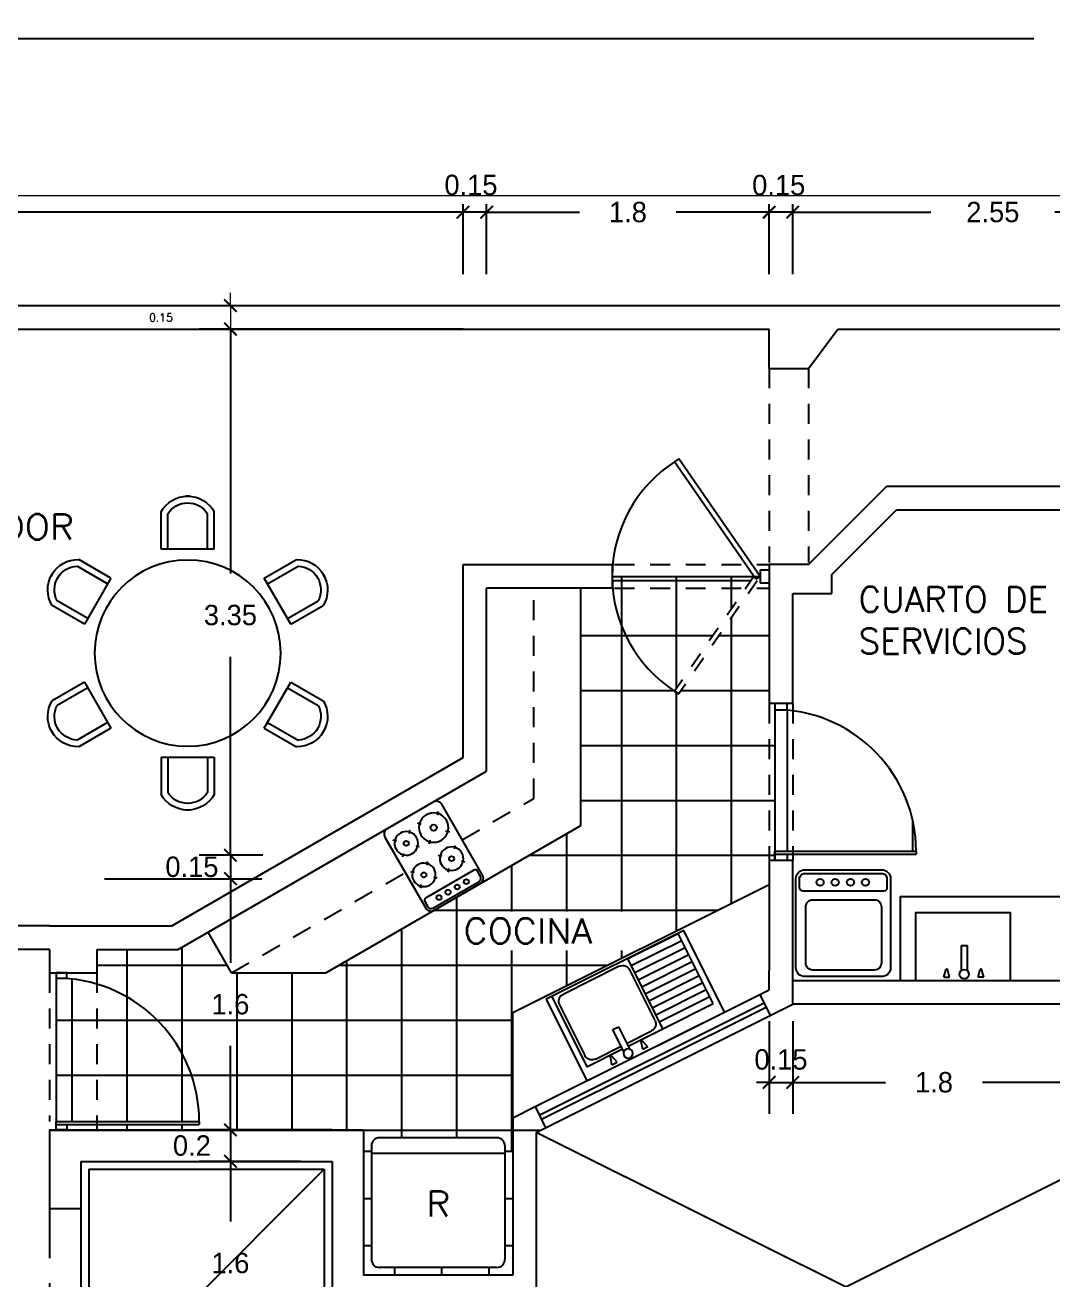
# Model space of a CAD drawing. Header units: millimetres. Extents: x 223 to 336, y 70 to 137.
# Drawn here: x 253.14 to 259.69, y 127.74 to 135.73 of the extents above; entities that cross this region are included whole.
import ezdxf

# ---------------------------------------------------------------- set-up
doc = ezdxf.new("R2010")
doc.units = ezdxf.units.MM
doc.linetypes.add('DASHED', pattern=[9.525, 6.35, -3.175])
doc.linetypes.add('HIDDEN', pattern=[9.525, 6.35, -3.175])
doc.layers.add('COTAS', color=3, linetype='Continuous', lineweight=9)
for name, color, linetype in [('MUEBLES', 253, 'Continuous'), ('MUROS', 5, 'Continuous'), ('MUROS-BAJOS', 40, 'Continuous'), ('pisos', 8, 'Continuous'), ('PROYECCIONES', 6, 'HIDDEN'), ('PUERTAS', 2, 'Continuous'), ('TEXTOS', 4, 'Continuous')]:
    doc.layers.add(name, color=color, linetype=linetype)
doc.layers.add('VENTANAS', color=250, linetype='Continuous', plot=False)
doc.styles.add('ROMANS', font='romans.shx', dxfattribs={"height": 0.05})
doc.dimstyles.new('ISO-25', dxfattribs={"dimtxt": 0.13, "dimasz": 0.08, "dimexe": 0.2, "dimexo": 0.2, "dimgap": 0.2, "dimtad": 0, "dimtih": 1, "dimtoh": 1, "dimdec": 3, "dimdsep": 46, "dimtxsty": 'Standard', "dimblk": 'ARCHTICK', "dimcen": 3, "dimadec": 0, "dimazin": 0, "dimtfac": 1, "dimtdec": 3, "dimtmove": 0, "dimatfit": 3, "dimldrblk": 'ARCHTICK', "dimfxl": 1, "dimarcsym": 0})

# ---------------------------------------------------------------- blocks, each defined once
blk = doc.blocks.new('_ARCHTICK')
at = {"color": 0, "linetype": 'ByBlock', "const_width": 0.15}
blk.add_lwpolyline([(-0.5, -0.5), (0.5, 0.5)], dxfattribs=at)
blk = doc.blocks.new('*D164')
at = {"layer": 'COTAS', "color": 0, "lineweight": -2, "ltscale": 0.05, "transparency": 16777216}
for p, q in [((241.9832, 134.1458), (241.9832, 135.6963)), ((278.0431, 134.1458), (278.0431, 135.6963)), ((241.9832, 135.6463), (259.564, 135.6463)), ((278.0431, 135.6463), (260.4623, 135.6463))]:
    blk.add_line(p, q, dxfattribs=at)
at = {"layer": 'Defpoints', "color": 0, "ltscale": 0.05, "transparency": 16777216}
for p in [(241.9832, 135.6463), (241.9832, 133.9458), (278.0431, 133.9458)]:
    blk.add_point(p, dxfattribs=at)
at = {"layer": 'COTAS', "color": 0, "lineweight": -2, "ltscale": 0.05, "transparency": 16777216, "xscale": 0.08, "yscale": 0.08, "zscale": 0.08, "rotation": 180}
blk.add_blockref('_ARCHTICK', (241.9832, 135.6463), dxfattribs=at)
at = {"layer": 'COTAS', "color": 0, "lineweight": -2, "ltscale": 0.05, "transparency": 16777216, "xscale": 0.08, "yscale": 0.08, "zscale": 0.08}
blk.add_blockref('_ARCHTICK', (278.0431, 135.6463), dxfattribs=at)
at = {"layer": 'COTAS', "color": 0, "ltscale": 0.05, "transparency": 16777216, "insert": (260.0132, 135.6463), "char_height": 0.13, "attachment_point": 5}
blk.add_mtext('36.06', dxfattribs=at)
blk = doc.blocks.new('*D204')
at = {"layer": 'COTAS', "color": 0, "lineweight": -2, "ltscale": 0.05, "transparency": 16777216}
for p, q in [((249.2447, 134.1454), (249.2447, 134.5899)), ((255.9287, 134.1455), (255.9287, 134.5899)), ((249.2447, 134.5399), (252.1917, 134.5399)), ((255.9287, 134.5399), (252.9817, 134.5399))]:
    blk.add_line(p, q, dxfattribs=at)
at = {"layer": 'Defpoints', "color": 0, "ltscale": 0.05, "transparency": 16777216}
for p in [(249.2447, 134.5399), (249.2447, 133.9454), (255.9287, 133.9455)]:
    blk.add_point(p, dxfattribs=at)
at = {"layer": 'COTAS', "color": 0, "lineweight": -2, "ltscale": 0.05, "transparency": 16777216, "xscale": 0.08, "yscale": 0.08, "zscale": 0.08, "rotation": 180}
blk.add_blockref('_ARCHTICK', (249.2447, 134.5399), dxfattribs=at)
at = {"layer": 'COTAS', "color": 0, "lineweight": -2, "ltscale": 0.05, "transparency": 16777216, "xscale": 0.08, "yscale": 0.08, "zscale": 0.08}
blk.add_blockref('_ARCHTICK', (255.9287, 134.5399), dxfattribs=at)
at = {"layer": 'COTAS', "color": 0, "ltscale": 0.05, "transparency": 16777216, "insert": (252.5867, 134.5399), "char_height": 0.13, "attachment_point": 5}
blk.add_mtext('5.95', dxfattribs=at)
blk = doc.blocks.new('*D212')
at = {"layer": 'COTAS', "color": 0, "lineweight": -2, "ltscale": 0.05, "transparency": 16777216}
for p, q in [((253.6447, 130.2958), (254.6466, 130.2958)), ((254.4466, 130.2958), (254.4466, 129.7608)), ((254.4466, 128.6958), (254.4466, 129.2308)), ((255.0947, 128.6958), (254.2466, 128.6958))]:
    blk.add_line(p, q, dxfattribs=at)
at = {"layer": 'Defpoints', "color": 0, "ltscale": 0.05, "transparency": 16777216}
for p in [(253.4447, 130.2958), (254.4466, 128.6958), (255.2947, 128.6958)]:
    blk.add_point(p, dxfattribs=at)
at = {"layer": 'COTAS', "color": 0, "lineweight": -2, "ltscale": 0.05, "transparency": 16777216, "xscale": 0.08, "yscale": 0.08, "zscale": 0.08}
for p, rotation in [((254.4466, 130.2958), 90), ((254.4466, 128.6958), 270)]:
    blk.add_blockref('_ARCHTICK', p, dxfattribs=dict(at, rotation=rotation))
at = {"layer": 'COTAS', "color": 0, "ltscale": 0.05, "transparency": 16777216, "insert": (254.4466, 129.4958), "char_height": 0.13, "attachment_point": 5}
blk.add_mtext('1.6', dxfattribs=at)
blk = doc.blocks.new('Coci02_p')
for p, q in [((0.33, 0), (-0.33, 0)), ((-0.38, -0.05), (-0.38, -0.48)), ((-0.294, -0.053), (-0.272, -0.076)), ((-0.103, -0.056), (-0.126, -0.078)), ((0.011, -0.072), (0.032, -0.093)), ((0.168, -0.071), (0.147, -0.092)), ((0.26, -0.04), (0.26, -0.49)), ((0.33, -0.02), (0.28, -0.02)), ((0.36, -0.48), (0.36, -0.05)), ((0.38, -0.48), (0.38, -0.05)), ((-0.297, -0.244), (-0.274, -0.222)), ((-0.106, -0.247), (-0.128, -0.224)), ((0.012, -0.229), (0.033, -0.208)), ((0.169, -0.228), (0.148, -0.207)), ((-0.279, -0.327), (-0.258, -0.347)), ((-0.122, -0.326), (-0.142, -0.347)), ((0.012, -0.331), (0.034, -0.351)), ((0.169, -0.329), (0.149, -0.351)), ((-0.278, -0.484), (-0.258, -0.463)), ((-0.121, -0.483), (-0.142, -0.463)), ((0.014, -0.488), (0.034, -0.466)), ((0.171, -0.486), (0.149, -0.466)), ((-0.33, -0.53), (0.33, -0.53)), ((0.28, -0.51), (0.33, -0.51))]:
    blk.add_line(p, q)
for centre, radius in [((-0.2, -0.15), 0.0251), ((0.09, -0.15), 0.02), ((0.31, -0.14), 0.02), ((0.31, -0.225), 0.02), ((0.31, -0.31), 0.02), ((-0.2, -0.405), 0.02), ((0.091, -0.409), 0.02), ((0.31, -0.395), 0.02)]:
    blk.add_circle(centre, radius)
for centre, radius, start, end in [((-0.33, -0.05), 0.05, 90, 180), ((0.33, -0.05), 0.05, 0, 90), ((-0.2, -0.15), 0.119, 138.017, 221.983), ((-0.2, -0.15), 0.119, 48.017, 131.983), ((-0.2, -0.15), 0.119, 318.017, 41.983), ((0.09, -0.15), 0.095, 138.017, 221.983), ((0.09, -0.15), 0.095, 48.017, 131.983), ((0.09, -0.15), 0.095, 318.017, 41.983), ((0.28, -0.04), 0.02, 90, 180), ((0.33, -0.05), 0.03, 0, 90), ((-0.2, -0.15), 0.119, 228.017, 311.983), ((0.09, -0.15), 0.095, 228.017, 311.983), ((-0.2, -0.405), 0.095, 138.017, 221.983), ((-0.2, -0.405), 0.095, 48.017, 131.983), ((-0.2, -0.405), 0.095, 318.017, 41.983), ((0.091, -0.409), 0.095, 138.017, 221.983), ((0.091, -0.409), 0.095, 48.017, 131.983), ((0.091, -0.409), 0.095, 318.017, 41.983), ((-0.33, -0.48), 0.05, 180, 270), ((-0.2, -0.405), 0.095, 228.017, 311.983), ((0.091, -0.409), 0.095, 228.017, 311.983), ((0.28, -0.49), 0.02, 180, 270), ((0.33, -0.48), 0.05, 270, 0), ((0.33, -0.48), 0.03, 270, 0)]:
    blk.add_arc(centre, radius, start, end)
blk = doc.blocks.new('*D217')
at = {"layer": 'COTAS', "color": 0, "lineweight": -2, "ltscale": 0.05, "transparency": 16777216}
for p, q in [((254.4466, 128.6958), (254.4466, 128.7758)), ((255.0947, 128.6958), (254.2466, 128.6958)), ((254.4466, 128.6958), (254.4466, 128.4958)), ((254.4466, 128.6958), (254.4466, 128.4958)), ((254.8947, 128.4958), (254.2466, 128.4958)), ((254.4466, 128.4958), (254.4466, 128.4158))]:
    blk.add_line(p, q, dxfattribs=at)
at = {"layer": 'Defpoints', "color": 0, "ltscale": 0.05, "transparency": 16777216}
for p in [(255.2947, 128.6958), (254.4466, 128.4958), (255.0947, 128.4958)]:
    blk.add_point(p, dxfattribs=at)
at = {"layer": 'COTAS', "color": 0, "lineweight": -2, "ltscale": 0.05, "transparency": 16777216, "xscale": 0.08, "yscale": 0.08, "zscale": 0.08}
for p, rotation in [((254.4466, 128.6958), 270), ((254.4466, 128.4958), 90)]:
    blk.add_blockref('_ARCHTICK', p, dxfattribs=dict(at, rotation=rotation))
at = {"layer": 'COTAS', "color": 0, "ltscale": 0.05, "transparency": 16777216, "insert": (254.2013, 128.5958), "char_height": 0.13, "attachment_point": 5}
blk.add_mtext('0.2', dxfattribs=at)
blk = doc.blocks.new('*D218')
at = {"layer": 'COTAS', "color": 0, "lineweight": -2, "ltscale": 0.05, "transparency": 16777216}
for p, q in [((254.8947, 128.4958), (254.2466, 128.4958)), ((254.4466, 128.4958), (254.4466, 128.1127)), ((254.4466, 126.8958), (254.4466, 127.5827)), ((254.8947, 126.8958), (254.2466, 126.8958))]:
    blk.add_line(p, q, dxfattribs=at)
at = {"layer": 'Defpoints', "color": 0, "ltscale": 0.05, "transparency": 16777216}
for p in [(255.0947, 128.4958), (254.4466, 126.8958), (255.0947, 126.8958)]:
    blk.add_point(p, dxfattribs=at)
at = {"layer": 'COTAS', "color": 0, "lineweight": -2, "ltscale": 0.05, "transparency": 16777216, "xscale": 0.08, "yscale": 0.08, "zscale": 0.08}
for p, rotation in [((254.4466, 128.4958), 90), ((254.4466, 126.8958), 270)]:
    blk.add_blockref('_ARCHTICK', p, dxfattribs=dict(at, rotation=rotation))
at = {"layer": 'COTAS', "color": 0, "ltscale": 0.05, "transparency": 16777216, "insert": (254.4466, 127.8477), "char_height": 0.13, "attachment_point": 5}
blk.add_mtext('1.6', dxfattribs=at)
blk = doc.blocks.new('*D228')
at = {"layer": 'COTAS', "color": 0, "lineweight": -2, "ltscale": 0.05, "transparency": 16777216}
for p, q in [((256.0787, 134.1455), (256.0787, 134.5904)), ((257.8788, 134.4505), (257.8788, 134.5904)), ((256.0787, 134.5404), (256.6704, 134.5404)), ((257.8788, 134.5404), (257.2871, 134.5404))]:
    blk.add_line(p, q, dxfattribs=at)
at = {"layer": 'Defpoints', "color": 0, "ltscale": 0.05, "transparency": 16777216}
for p in [(256.0787, 134.5404), (257.8788, 134.2505), (256.0787, 133.9455)]:
    blk.add_point(p, dxfattribs=at)
at = {"layer": 'COTAS', "color": 0, "lineweight": -2, "ltscale": 0.05, "transparency": 16777216, "xscale": 0.08, "yscale": 0.08, "zscale": 0.08, "rotation": 180}
blk.add_blockref('_ARCHTICK', (256.0787, 134.5404), dxfattribs=at)
at = {"layer": 'COTAS', "color": 0, "lineweight": -2, "ltscale": 0.05, "transparency": 16777216, "xscale": 0.08, "yscale": 0.08, "zscale": 0.08}
blk.add_blockref('_ARCHTICK', (257.8788, 134.5404), dxfattribs=at)
at = {"layer": 'COTAS', "color": 0, "ltscale": 0.05, "transparency": 16777216, "insert": (256.9787, 134.5404), "char_height": 0.13, "attachment_point": 5}
blk.add_mtext('1.8', dxfattribs=at)
blk = doc.blocks.new('*D229')
at = {"layer": 'COTAS', "color": 0, "lineweight": -2, "ltscale": 0.05, "transparency": 16777216}
for p, q in [((255.9287, 134.1455), (255.9287, 134.5904)), ((256.0787, 134.1455), (256.0787, 134.5904)), ((255.9287, 134.5404), (255.8487, 134.5404)), ((256.0787, 134.5404), (255.9287, 134.5404)), ((256.0787, 134.5404), (256.1587, 134.5404))]:
    blk.add_line(p, q, dxfattribs=at)
at = {"layer": 'Defpoints', "color": 0, "ltscale": 0.05, "transparency": 16777216}
for p in [(255.9287, 134.5404), (255.9287, 133.9455), (256.0787, 133.9455)]:
    blk.add_point(p, dxfattribs=at)
at = {"layer": 'COTAS', "color": 0, "lineweight": -2, "ltscale": 0.05, "transparency": 16777216, "xscale": 0.08, "yscale": 0.08, "zscale": 0.08}
blk.add_blockref('_ARCHTICK', (255.9287, 134.5404), dxfattribs=at)
at = {"layer": 'COTAS', "color": 0, "lineweight": -2, "ltscale": 0.05, "transparency": 16777216, "xscale": 0.08, "yscale": 0.08, "zscale": 0.08, "rotation": 180}
blk.add_blockref('_ARCHTICK', (256.0787, 134.5404), dxfattribs=at)
at = {"layer": 'COTAS', "color": 0, "ltscale": 0.05, "transparency": 16777216, "insert": (255.979, 134.7129), "char_height": 0.13, "attachment_point": 5}
blk.add_mtext('0.15', dxfattribs=at)
blk = doc.blocks.new('*D230')
at = {"layer": 'COTAS', "color": 0, "lineweight": -2, "ltscale": 0.05, "transparency": 16777216}
for p, q in [((255.9288, 133.7958), (254.2466, 133.7958)), ((254.4466, 133.7958), (254.4466, 132.2391)), ((254.4466, 130.4458), (254.4466, 131.7091)), ((254.6529, 130.4458), (254.2466, 130.4458))]:
    blk.add_line(p, q, dxfattribs=at)
at = {"layer": 'Defpoints', "color": 0, "ltscale": 0.05, "transparency": 16777216}
for p in [(256.1288, 133.7958), (254.4466, 130.4458), (254.8529, 130.4458)]:
    blk.add_point(p, dxfattribs=at)
at = {"layer": 'COTAS', "color": 0, "lineweight": -2, "ltscale": 0.05, "transparency": 16777216, "xscale": 0.08, "yscale": 0.08, "zscale": 0.08}
for p, rotation in [((254.4466, 133.7958), 90), ((254.4466, 130.4458), 270)]:
    blk.add_blockref('_ARCHTICK', p, dxfattribs=dict(at, rotation=rotation))
at = {"layer": 'COTAS', "color": 0, "ltscale": 0.05, "transparency": 16777216, "insert": (254.4466, 131.9741), "char_height": 0.13, "attachment_point": 5}
blk.add_mtext('3.35', dxfattribs=at)
blk = doc.blocks.new('*D231')
at = {"layer": 'COTAS', "color": 0, "lineweight": -2, "ltscale": 0.05, "transparency": 16777216}
for p, q in [((254.4466, 130.4458), (254.4466, 130.5258)), ((254.6529, 130.4458), (254.2466, 130.4458)), ((254.4466, 130.4458), (254.4466, 130.2958)), ((254.4466, 130.4458), (254.4466, 130.2958)), ((253.6447, 130.2958), (254.6466, 130.2958)), ((254.4466, 130.2958), (254.4466, 130.2158))]:
    blk.add_line(p, q, dxfattribs=at)
at = {"layer": 'Defpoints', "color": 0, "ltscale": 0.05, "transparency": 16777216}
for p in [(254.8529, 130.4458), (253.4447, 130.2958), (254.4466, 130.2958)]:
    blk.add_point(p, dxfattribs=at)
at = {"layer": 'COTAS', "color": 0, "lineweight": -2, "ltscale": 0.05, "transparency": 16777216, "xscale": 0.08, "yscale": 0.08, "zscale": 0.08}
for p, rotation in [((254.4466, 130.4458), 270), ((254.4466, 130.2958), 90)]:
    blk.add_blockref('_ARCHTICK', p, dxfattribs=dict(at, rotation=rotation))
at = {"layer": 'COTAS', "color": 0, "ltscale": 0.05, "transparency": 16777216, "insert": (254.2013, 130.3708), "char_height": 0.13, "attachment_point": 5}
blk.add_mtext('0.15', dxfattribs=at)
blk = doc.blocks.new('Lava032d')
for p, q in [((-0.49, 0), (0.49, 0)), ((-0.49, -0.58), (-0.49, 0)), ((0.49, 0), (0.49, -0.58)), ((-0.3019, -0.0191), (-0.2864, -0.0704)), ((-0.3019, -0.0191), (-0.2648, -0.0191)), ((-0.2864, -0.0704), (-0.2785, -0.0704)), ((-0.2648, -0.0191), (-0.2785, -0.0704)), ((-0.1971, -0.0605), (-0.1971, -0.2182)), ((-0.1571, -0.2182), (-0.1571, -0.0605)), ((-0.0462, -0.0191), (-0.0832, -0.0191)), ((-0.0832, -0.0191), (-0.0696, -0.0703)), ((-0.0696, -0.0703), (-0.0616, -0.0703)), ((-0.0462, -0.0191), (-0.0616, -0.0703)), ((-0.45, -0.58), (-0.45, -0.08)), ((-0.45, -0.08), (-0.1971, -0.08)), ((-0.43, -0.51), (-0.43, -0.15)), ((-0.38, -0.1), (-0.1971, -0.1)), ((-0.1571, -0.08), (0.0901, -0.08)), ((-0.1571, -0.1), (0.0201, -0.1)), ((0.0701, -0.15), (0.0701, -0.51)), ((0.0901, -0.08), (0.0901, -0.58)), ((0.0901, -0.08), (0.45, -0.08)), ((0.0901, -0.13), (0.45, -0.13)), ((0.45, -0.08), (0.45, -0.58)), ((-0.1971, -0.2182), (-0.1571, -0.2182)), ((0.0901, -0.18), (0.45, -0.18)), ((0.0901, -0.23), (0.45, -0.23)), ((0.0901, -0.28), (0.45, -0.28)), ((0.0901, -0.33), (0.45, -0.33)), ((0.0901, -0.38), (0.45, -0.38)), ((0.0901, -0.43), (0.45, -0.43)), ((0.0901, -0.48), (0.45, -0.48)), ((0.0901, -0.53), (0.45, -0.53)), ((0.49, -0.58), (-0.49, -0.58)), ((0.0201, -0.56), (-0.38, -0.56)), ((0.0901, -0.58), (0.45, -0.58))]:
    blk.add_line(p, q)
blk.add_circle((-0.1771, -0.0382), 0.03)
for centre, start, end in [((-0.38, -0.15), 90, 180), ((0.0201, -0.15), 0, 90), ((-0.38, -0.51), 180, 270), ((0.0201, -0.51), 270, 0)]:
    blk.add_arc(centre, 0.05, start, end)
blk = doc.blocks.new('Comedor')
at = {"layer": 'MUEBLES'}
for p, q in [((-0.603, 1.0137), (-0.5764, 1.029)), ((-0.2609, 0.7518), (-0.3936, 0.9817)), ((-0.2176, 0.7768), (-0.3576, 1.0194)), ((0.2176, 0.7768), (0.3576, 1.0194)), ((0.2609, 0.7518), (0.3936, 0.9817)), ((0.5764, 1.029), (0.603, 1.0137)), ((-0.564, 0.5768), (-0.704, 0.8194)), ((-0.5207, 0.6018), (-0.6534, 0.8317)), ((-0.564, 0.5768), (-0.2176, 0.7768)), ((0.2176, 0.7768), (0.564, 0.5768)), ((0.5207, 0.6018), (0.6534, 0.8317)), ((0.564, 0.5768), (0.704, 0.8194)), ((-0.7815, 0.2), (-1.0617, 0.2)), ((-0.7815, -0.2), (-0.7815, 0.2)), ((0.7815, 0.2), (1.0617, 0.2)), ((0.7815, 0.2), (0.7815, -0.2)), ((-0.7815, 0.15), (-1.047, 0.15)), ((0.7815, 0.15), (1.047, 0.15)), ((-1.1794, -0.0153), (-1.1794, 0.0153)), ((1.1794, 0.0153), (1.1794, -0.0153)), ((-0.7815, -0.15), (-1.047, -0.15)), ((0.7815, -0.15), (1.047, -0.15)), ((-0.7815, -0.2), (-1.0617, -0.2)), ((0.7815, -0.2), (1.0617, -0.2)), ((-0.564, -0.5768), (-0.704, -0.8194)), ((-0.5207, -0.6018), (-0.6534, -0.8317)), ((-0.2176, -0.7768), (-0.564, -0.5768)), ((0.564, -0.5768), (0.2176, -0.7768)), ((0.5207, -0.6018), (0.6534, -0.8317)), ((0.564, -0.5768), (0.704, -0.8194)), ((-0.2609, -0.7518), (-0.3936, -0.9817)), ((0.2609, -0.7518), (0.3936, -0.9817)), ((-0.2176, -0.7768), (-0.3576, -1.0194)), ((0.2176, -0.7768), (0.3576, -1.0194)), ((-0.5764, -1.029), (-0.603, -1.0137)), ((0.603, -1.0137), (0.5764, -1.029))]:
    blk.add_line(p, q, dxfattribs=at)
blk.add_circle((0, 0), 0.7, dxfattribs=at)
for centre, radius, start, end in [((-0.4758, 0.8241), 0.2283, 58.83604, 181.16396), ((0.4758, 0.8241), 0.2283, 358.83604, 121.16396), ((-0.4758, 0.8241), 0.1778, 62.46994, 177.53006), ((0.4758, 0.8241), 0.1778, 2.46994, 117.53006), ((-0.9516, 0), 0.2283, 118.83604, 241.16396), ((0.9516, 0), 0.2283, 298.83604, 61.16396), ((-0.9516, 0), 0.1778, 122.46994, 237.53006), ((0.9516, 0), 0.1778, 302.46994, 57.53006), ((-0.4758, -0.8241), 0.2283, 178.83604, 301.16396), ((-0.4758, -0.8241), 0.1778, 182.46994, 297.53006), ((0.4758, -0.8241), 0.2283, 238.83604, 1.16396), ((0.4758, -0.8241), 0.1778, 242.46994, 357.53006)]:
    blk.add_arc(centre, radius, start, end, dxfattribs=at)
blk = doc.blocks.new('*D233')
at = {"layer": 'COTAS', "color": 0, "lineweight": -2, "ltscale": 0.05, "transparency": 16777216}
for p, q in [((258.0287, 134.1456), (258.0287, 134.5904)), ((260.5788, 134.4505), (260.5788, 134.5904)), ((258.0287, 134.5404), (258.9088, 134.5404)), ((260.5788, 134.5404), (259.6988, 134.5404))]:
    blk.add_line(p, q, dxfattribs=at)
at = {"layer": 'Defpoints', "color": 0, "ltscale": 0.05, "transparency": 16777216}
for p in [(258.0287, 134.5404), (260.5788, 134.2505), (258.0287, 133.9456)]:
    blk.add_point(p, dxfattribs=at)
at = {"layer": 'COTAS', "color": 0, "lineweight": -2, "ltscale": 0.05, "transparency": 16777216, "xscale": 0.08, "yscale": 0.08, "zscale": 0.08, "rotation": 180}
blk.add_blockref('_ARCHTICK', (258.0287, 134.5404), dxfattribs=at)
at = {"layer": 'COTAS', "color": 0, "lineweight": -2, "ltscale": 0.05, "transparency": 16777216, "xscale": 0.08, "yscale": 0.08, "zscale": 0.08}
blk.add_blockref('_ARCHTICK', (260.5788, 134.5404), dxfattribs=at)
at = {"layer": 'COTAS', "color": 0, "ltscale": 0.05, "transparency": 16777216, "insert": (259.3038, 134.5404), "char_height": 0.13, "attachment_point": 5}
blk.add_mtext('2.55', dxfattribs=at)
blk = doc.blocks.new('*D236')
at = {"layer": 'COTAS', "color": 0, "lineweight": -2, "ltscale": 0.05, "transparency": 16777216}
for p, q in [((257.8787, 134.1456), (257.8787, 134.5904)), ((258.0288, 134.4505), (258.0288, 134.5904)), ((257.8787, 134.5404), (257.7987, 134.5404)), ((258.0288, 134.5404), (257.8787, 134.5404)), ((258.0288, 134.5404), (258.1088, 134.5404))]:
    blk.add_line(p, q, dxfattribs=at)
at = {"layer": 'Defpoints', "color": 0, "ltscale": 0.05, "transparency": 16777216}
for p in [(257.8787, 134.5404), (258.0288, 134.2505), (257.8787, 133.9456)]:
    blk.add_point(p, dxfattribs=at)
at = {"layer": 'COTAS', "color": 0, "lineweight": -2, "ltscale": 0.05, "transparency": 16777216, "xscale": 0.08, "yscale": 0.08, "zscale": 0.08}
blk.add_blockref('_ARCHTICK', (257.8787, 134.5404), dxfattribs=at)
at = {"layer": 'COTAS', "color": 0, "lineweight": -2, "ltscale": 0.05, "transparency": 16777216, "xscale": 0.08, "yscale": 0.08, "zscale": 0.08, "rotation": 180}
blk.add_blockref('_ARCHTICK', (258.0288, 134.5404), dxfattribs=at)
at = {"layer": 'COTAS', "color": 0, "ltscale": 0.05, "transparency": 16777216, "insert": (257.9396, 134.7119), "char_height": 0.13, "attachment_point": 5}
blk.add_mtext('0.15', dxfattribs=at)
blk = doc.blocks.new('*D279')
at = {"layer": 'COTAS', "color": 0, "lineweight": -2, "ltscale": 0.05, "transparency": 16777216}
for p, q in [((257.8788, 129.3886), (257.8788, 128.7988)), ((258.0288, 129.3886), (258.0288, 128.7988)), ((257.8788, 128.9988), (257.7988, 128.9988)), ((257.8788, 128.9988), (258.0288, 128.9988)), ((258.0288, 128.9988), (258.1088, 128.9988))]:
    blk.add_line(p, q, dxfattribs=at)
at = {"layer": 'Defpoints', "color": 0, "ltscale": 0.05, "transparency": 16777216}
for p in [(257.8788, 129.5886), (258.0288, 129.5886), (258.0288, 128.9988)]:
    blk.add_point(p, dxfattribs=at)
at = {"layer": 'COTAS', "color": 0, "lineweight": -2, "ltscale": 0.05, "transparency": 16777216, "xscale": 0.08, "yscale": 0.08, "zscale": 0.08}
blk.add_blockref('_ARCHTICK', (257.8788, 128.9988), dxfattribs=at)
at = {"layer": 'COTAS', "color": 0, "lineweight": -2, "ltscale": 0.05, "transparency": 16777216, "xscale": 0.08, "yscale": 0.08, "zscale": 0.08, "rotation": 180}
blk.add_blockref('_ARCHTICK', (258.0288, 128.9988), dxfattribs=at)
at = {"layer": 'COTAS', "color": 0, "ltscale": 0.05, "transparency": 16777216, "insert": (257.9538, 129.1441), "char_height": 0.13, "attachment_point": 5}
blk.add_mtext('0.15', dxfattribs=at)
blk = doc.blocks.new('*D280')
at = {"layer": 'COTAS', "color": 0, "lineweight": -2, "ltscale": 0.05, "transparency": 16777216}
for p, q in [((258.0288, 129.3886), (258.0288, 128.7988)), ((259.8288, 129.4458), (259.8288, 128.7988)), ((258.0288, 128.9988), (258.6204, 128.9988)), ((259.8288, 128.9988), (259.2371, 128.9988))]:
    blk.add_line(p, q, dxfattribs=at)
at = {"layer": 'Defpoints', "color": 0, "ltscale": 0.05, "transparency": 16777216}
for p in [(259.8288, 129.6458), (258.0288, 129.5886), (259.8288, 128.9988)]:
    blk.add_point(p, dxfattribs=at)
at = {"layer": 'COTAS', "color": 0, "lineweight": -2, "ltscale": 0.05, "transparency": 16777216, "xscale": 0.08, "yscale": 0.08, "zscale": 0.08, "rotation": 180}
blk.add_blockref('_ARCHTICK', (258.0288, 128.9988), dxfattribs=at)
at = {"layer": 'COTAS', "color": 0, "lineweight": -2, "ltscale": 0.05, "transparency": 16777216, "xscale": 0.08, "yscale": 0.08, "zscale": 0.08}
blk.add_blockref('_ARCHTICK', (259.8288, 128.9988), dxfattribs=at)
at = {"layer": 'COTAS', "color": 0, "ltscale": 0.05, "transparency": 16777216, "insert": (258.9288, 128.9988), "char_height": 0.13, "attachment_point": 5}
blk.add_mtext('1.8', dxfattribs=at)

msp = doc.modelspace()

# ---------------------------------------------------------------- linework, layer by layer
at = {"layer": 'COTAS', "color": 6, "ltscale": 0.05}
msp.add_line((241.4611, 134.64728), (279.74162, 134.64728), dxfattribs=at)
at = {"layer": 'COTAS', "ltscale": 0.05}
for p, q in [((254.44661, 133.94582), (254.44661, 134.02582)), ((255.92876, 133.94582), (254.24661, 133.94582)), ((254.44661, 133.94582), (254.44661, 133.79582)), ((255.92876, 133.79582), (254.24661, 133.79582)), ((254.44661, 133.79582), (254.44661, 133.63582))]:
    msp.add_line(p, q, dxfattribs=at)
at = {"layer": 'MUEBLES'}
for p, q in [((259.1413, 129.86742), (259.1013, 129.86742)), ((259.1013, 129.86742), (259.1013, 129.70978)), ((259.1413, 129.70978), (259.1413, 129.86742)), ((258.99043, 129.66838), (259.00587, 129.71951)), ((259.01381, 129.71951), (259.00587, 129.71951)), ((259.02745, 129.66838), (259.01381, 129.71951)), ((259.20906, 129.66838), (259.22273, 129.71964)), ((259.2306, 129.71964), (259.22273, 129.71964)), ((259.24609, 129.66838), (259.2306, 129.71964)), ((258.99043, 129.66838), (259.02745, 129.66838)), ((259.24609, 129.66838), (259.20906, 129.66838)), ((255.34473, 128.59582), (255.34473, 127.87082)), ((256.19473, 128.59582), (256.19473, 127.87082))]:
    msp.add_line(p, q, dxfattribs=at)
at = {"layer": 'MUEBLES', "ltscale": 0.05}
for p, q in [((256.14473, 128.64582), (255.39473, 128.64582)), ((256.19473, 128.54582), (255.34473, 128.54582)), ((256.14473, 127.82082), (255.39473, 127.82082))]:
    msp.add_line(p, q, dxfattribs=at)
at = {"layer": 'MUEBLES'}
for points in [[(258.59511, 129.67215), (258.10627, 129.67215, -0.4142136), (258.04942, 129.72899), (258.04942, 130.29564, -0.4142136), (258.10627, 130.35249), (258.59511, 130.35249, -0.4142136), (258.65195, 130.29564), (258.65195, 129.72899, -0.4142136)], [(258.07216, 130.2388), (258.07216, 130.29564, -0.4142136), (258.10627, 130.32975), (258.59511, 130.32975, -0.4142136), (258.62921, 130.29564), (258.62921, 130.2388, -0.4142136), (258.60648, 130.21606), (258.0949, 130.21606, -0.4142136)], [(258.11201, 130.11667, -0.4142136), (258.15748, 130.16214), (258.54855, 130.16214, -0.4142136), (258.59403, 130.11667), (258.59403, 129.75906, -0.4142136), (258.54855, 129.71358), (258.15748, 129.71358, -0.4142136), (258.11201, 129.75906)]]:
    msp.add_lwpolyline(points, format="xyb", close=True, dxfattribs=at)
for points in [[(259.82876, 130.1805), (258.7132, 130.1805), (258.7132, 129.64582)], [(258.8132, 129.64582), (258.8132, 130.0805), (259.4132, 130.0805), (259.4132, 129.64582)]]:
    msp.add_lwpolyline(points, dxfattribs=at)
for centre, radius in [((258.2029, 130.27291), 0.02274), ((258.29953, 130.27291), 0.02274), ((258.39616, 130.27291), 0.02274), ((258.49279, 130.27291), 0.02274), ((259.1213, 129.68742), 0.03)]:
    msp.add_circle(centre, radius, dxfattribs=at)
at = {"layer": 'MUEBLES', "ltscale": 0.05}
for centre, start, end in [((255.39473, 128.59582), 90, 180), ((256.14473, 128.59582), 0, 90), ((256.14473, 127.87082), 270, 0)]:
    msp.add_arc(centre, 0.05, start, end, dxfattribs=at)
at = {"layer": 'MUEBLES'}
msp.add_arc((255.39473, 127.87082), 0.05, 180, 270, dxfattribs=at)
at = {"layer": 'MUROS'}
for p, q in [((248.94473, 133.94535), (269.67876, 133.94582)), ((249.24473, 133.79535), (257.87876, 133.79582)), ((258.31626, 133.79582), (265.67876, 133.79582)), ((257.87876, 133.54582), (258.12876, 133.54582)), ((258.62876, 132.79582), (263.52876, 132.79582)), ((258.69089, 132.64582), (260.57876, 132.64582)), ((255.92876, 132.29582), (256.88097, 132.29582)), ((256.88097, 132.14582), (256.88097, 132.29582)), ((256.88097, 132.14582), (256.07876, 132.14582)), ((253.29473, 129.99582), (252.85801, 129.99582)), ((253.29473, 129.99582), (254.0735, 129.99582)), ((253.29473, 129.84582), (252.89473, 129.84582)), ((253.29473, 129.84582), (253.29473, 129.69582)), ((253.59473, 129.84582), (253.59473, 129.69582)), ((253.59473, 129.84582), (254.1137, 129.84582)), ((253.29473, 129.69582), (253.59473, 129.69582)), ((256.24473, 128.76677), (256.24473, 127.77082)), ((253.29473, 128.69582), (255.29473, 128.69582)), ((253.29473, 128.69582), (253.29473, 128.19582)), ((255.29473, 128.69582), (255.29473, 127.77082)), ((256.39473, 128.68017), (256.39473, 126.71147)), ((253.49473, 128.49582), (253.49473, 128.19582)), ((253.49473, 128.49582), (255.09473, 128.49582)), ((255.09473, 128.49582), (255.09473, 126.89582)), ((253.29473, 128.19582), (253.49473, 128.19582))]:
    msp.add_line(p, q, dxfattribs=at)
at = {"layer": 'MUROS', "ltscale": 0.05}
for p, q in [((257.87876, 133.54582), (257.87876, 133.79582)), ((258.12876, 133.54582), (258.31626, 133.79582)), ((258.12876, 132.29582), (258.62876, 132.79582)), ((258.27876, 132.23369), (258.69089, 132.64582)), ((255.92876, 131.06695), (255.92876, 132.29582)), ((257.87876, 132.29582), (257.87876, 131.41114)), ((258.12876, 132.29582), (257.87876, 132.29582)), ((258.27876, 132.11114), (258.27876, 132.23369)), ((256.07876, 130.98035), (256.07876, 132.14582)), ((258.02876, 131.41114), (258.02876, 132.11114)), ((258.02876, 132.11114), (258.27876, 132.11114)), ((258.02876, 131.41114), (257.87876, 131.41114)), ((254.0735, 129.99582), (255.92876, 131.06695)), ((254.1137, 129.84582), (256.07876, 130.98035)), ((257.87876, 130.41114), (257.87876, 129.71114)), ((258.02876, 130.41114), (257.87876, 130.41114)), ((258.02876, 129.71114), (258.02876, 130.41114)), ((257.87876, 129.58859), (257.87876, 129.71114)), ((258.02876, 129.49582), (258.02876, 129.71114)), ((257.81903, 129.55878), (257.87876, 129.58859)), ((257.81903, 129.55878), (257.87876, 129.58859)), ((257.81903, 129.55878), (257.88602, 129.42457)), ((257.88602, 129.42457), (258.02876, 129.49582)), ((256.24473, 128.77294), (256.38747, 128.84419)), ((256.38747, 128.84419), (256.45446, 128.70998)), ((256.39473, 128.68017), (256.45446, 128.70998)), ((256.24473, 127.77082), (255.29473, 127.77082))]:
    msp.add_line(p, q, dxfattribs=at)
at = {"layer": 'MUROS-BAJOS', "ltscale": 0.05}
for p, q in [((256.24473, 129.44354), (257.87876, 130.25919)), ((259.82876, 129.64582), (258.02876, 129.64582)), ((256.38747, 128.84419), (257.81903, 129.55878)), ((259.82876, 129.49582), (258.02876, 129.49582)), ((256.24473, 128.77294), (256.24473, 129.44354)), ((256.45446, 128.70998), (257.88602, 129.42457))]:
    msp.add_line(p, q, dxfattribs=at)
at = {"layer": 'pisos', "ltscale": 0.05}
for p, q in [((256.88097, 132.22082), (257.82056, 132.22082)), ((256.88097, 132.19479), (257.76392, 132.19479)), ((256.93701, 132.22082), (256.93701, 131.908)), ((257.28701, 132.22082), (257.28701, 131.50599)), ((257.63701, 132.22082), (257.63701, 132.01149)), ((257.63701, 131.95572), (257.63701, 130.13851)), ((256.93701, 131.908), (256.93701, 130.08739)), ((256.67876, 131.84479), (256.96431, 131.84479)), ((256.96431, 131.84479), (257.52159, 131.84479)), ((257.5602, 131.84479), (257.87876, 131.84479)), ((256.67876, 131.49479), (257.2701, 131.49479)), ((257.2701, 131.49479), (257.27925, 131.49479)), ((257.28701, 131.48334), (257.28701, 129.96381)), ((257.31786, 131.49479), (257.87876, 131.49479)), ((257.91376, 131.41114), (257.91376, 130.41114)), ((257.99376, 131.37114), (257.99376, 130.47114)), ((256.67876, 131.14479), (257.87876, 131.14479)), ((257.87876, 131.14479), (257.91376, 131.14479)), ((256.67876, 130.79479), (257.87876, 130.79479)), ((257.87876, 130.79479), (257.91376, 130.79479)), ((258.79186, 130.67251), (258.79186, 130.47114)), ((256.58701, 130.58096), (256.58701, 130.08739)), ((256.35115, 130.44479), (257.87876, 130.44479)), ((257.87876, 130.44479), (257.91376, 130.44479)), ((256.23701, 130.37889), (256.23701, 130.08739)), ((255.88701, 130.17682), (255.88701, 128.64582)), ((255.74493, 130.09479), (257.54941, 130.09479)), ((255.53701, 129.97474), (255.53701, 128.64582)), ((254.13701, 129.85927), (254.13701, 129.18592)), ((253.78701, 129.84582), (253.78701, 129.54276)), ((255.18701, 129.77267), (255.18701, 128.69582)), ((256.23701, 129.83904), (256.23701, 128.56028)), ((256.58701, 129.83904), (256.58701, 129.61439)), ((256.93701, 129.83904), (256.93701, 129.7891)), ((253.33573, 129.69582), (253.33573, 128.74682)), ((253.59473, 129.74479), (254.42562, 129.74479)), ((254.48701, 129.69582), (254.48701, 128.69582)), ((254.83701, 129.69582), (254.83701, 128.69582)), ((255.13871, 129.74479), (256.84824, 129.74479)), ((253.43701, 129.65657), (253.43701, 128.75007)), ((253.78701, 129.54276), (253.78701, 128.75007)), ((261.97876, 129.49582), (256.39473, 126.71147)), ((253.33573, 129.39479), (253.59473, 129.39479)), ((253.59473, 129.39479), (253.98098, 129.39479)), ((253.98098, 129.39479), (256.24473, 129.39479)), ((254.13701, 129.18592), (254.13701, 128.75007)), ((253.33573, 129.04479), (253.59473, 129.04479)), ((253.59473, 129.04479), (254.19895, 129.04479)), ((254.19895, 129.04479), (256.24473, 129.04479)), ((253.29473, 128.69479), (255.29473, 128.69479)), ((253.43701, 128.69582), (253.43701, 128.69479)), ((253.78701, 128.72982), (253.78701, 128.69582)), ((253.78701, 128.69582), (253.78701, 128.69479)), ((254.13701, 128.72982), (254.13701, 128.69582)), ((254.13701, 128.69582), (254.13701, 128.69479)), ((254.48701, 128.69582), (254.48701, 128.69479)), ((254.83701, 128.69582), (254.83701, 128.69479)), ((255.18701, 128.69582), (255.18701, 128.69479)), ((255.29473, 128.69479), (256.42402, 128.69479)), ((261.97876, 125.89582), (256.39473, 128.68017)), ((255.29473, 128.56028), (255.34473, 128.56028)), ((256.19473, 128.56028), (256.24473, 128.56028)), ((255.04473, 128.44582), (253.54473, 126.94582)), ((253.54473, 128.44582), (253.54473, 126.94582)), ((255.29473, 128.26028), (255.34473, 128.26028)), ((256.19473, 128.26028), (256.24473, 128.26028)), ((253.49473, 128.19582), (253.49473, 127.19582)), ((255.29473, 127.96028), (255.34473, 127.96028)), ((256.19473, 127.96028), (256.24473, 127.96028)), ((255.49186, 127.82082), (255.49186, 127.77082)), ((255.79186, 127.82082), (255.79186, 127.77082)), ((256.09186, 127.82082), (256.09186, 127.77082))]:
    msp.add_line(p, q, dxfattribs=at)
at = {"layer": 'pisos'}
for p, q in [((253.54473, 128.44582), (255.04473, 128.44582)), ((255.04473, 128.44582), (255.04473, 126.94582))]:
    msp.add_line(p, q, dxfattribs=at)
at = {"layer": 'PROYECCIONES', "ltscale": 0.02}
for p, q in [((257.87876, 133.54582), (257.87876, 132.31018)), ((258.12876, 133.54582), (258.12876, 132.31018)), ((256.89312, 132.29582), (257.87876, 132.29582)), ((256.89312, 132.14582), (257.87876, 132.14582)), ((257.87876, 131.41114), (257.87876, 130.41114)), ((258.02876, 131.41114), (258.02876, 130.41114)), ((253.29473, 129.69582), (253.29473, 128.75007)), ((253.59473, 129.69582), (253.59473, 128.69582))]:
    msp.add_line(p, q, dxfattribs=at)
at = {"layer": 'PROYECCIONES', "color": 11, "linetype": 'DASHED'}
msp.add_line((257.2764, 131.49068), (257.3025, 131.47261), dxfattribs=at)
at = {"layer": 'PROYECCIONES', "ltscale": 0.05}
msp.add_line((253.29473, 128.19582), (253.29473, 127.19582), dxfattribs=at)
at = {"layer": 'PUERTAS', "color": 1}
for p, q in [((257.3025, 132.96903), (257.2764, 132.95095)), ((257.82056, 132.22082), (257.3025, 132.96903)), ((257.79446, 132.20275), (257.2764, 132.95095)), ((257.82056, 132.26315), (257.82056, 132.17849)), ((257.82056, 132.26315), (257.87876, 132.26315)), ((257.87876, 132.26315), (257.87876, 132.17849)), ((257.82056, 132.22082), (257.79446, 132.20275)), ((257.87876, 132.17849), (257.82056, 132.17849)), ((257.91376, 130.47114), (258.81465, 130.47114)), ((257.91376, 130.45114), (257.91376, 130.47114)), ((257.91376, 130.45114), (258.81465, 130.45114)), ((258.81465, 130.47114), (258.81465, 130.45114)), ((253.33573, 128.75007), (254.24788, 128.75007)), ((253.33573, 128.72982), (253.33573, 128.74682)), ((254.24788, 128.75007), (254.24788, 128.72982)), ((253.33573, 128.72982), (254.24788, 128.72982))]:
    msp.add_line(p, q, dxfattribs=at)
at = {"layer": 'PUERTAS', "color": 1, "linetype": 'HIDDEN', "ltscale": 0.01}
for p, q in [((257.78195, 132.22082), (257.2764, 131.49068)), ((257.80125, 132.19293), (257.3025, 131.47261))]:
    msp.add_line(p, q, dxfattribs=at)
at = {"layer": 'PUERTAS', "linetype": 'HIDDEN', "ltscale": 0.02}
for p, q in [((256.37876, 130.80714), (256.37876, 132.14582)), ((255.92276, 130.54387), (256.37876, 130.80714)), ((254.45389, 129.69582), (255.5604, 130.33466)), ((253.44473, 129.99582), (254.01214, 129.99582))]:
    msp.add_line(p, q, dxfattribs=at)
at = {"layer": 'PUERTAS', "ltscale": 0.05}
for p, q in [((256.67876, 130.63394), (256.67876, 132.14582)), ((255.05389, 129.69582), (256.67876, 130.63394))]:
    msp.add_line(p, q, dxfattribs=at)
at = {"layer": 'PUERTAS'}
for q in [(254.30389, 129.95563), (255.05389, 129.69582)]:
    msp.add_line((254.45389, 129.69582), q, dxfattribs=at)
at = {"layer": 'PUERTAS', "color": 1}
for points in [[(257.91376, 131.41114), (257.91376, 131.37114), (257.99376, 131.37114), (257.99376, 131.41114)], [(257.91376, 130.41114), (257.91376, 130.45114), (257.99376, 130.45114), (257.99376, 130.41114)], [(253.33573, 129.69582), (253.33573, 129.66182), (253.40373, 129.66182), (253.40373, 129.69582)], [(253.33573, 128.69582), (253.33573, 128.72982), (253.40373, 128.72982), (253.40373, 128.69582)]]:
    msp.add_lwpolyline(points, close=True, dxfattribs=at)
at = {"layer": 'PUERTAS'}
for centre, radius, start, end in [((257.74791, 132.22082), 0.86914, 122.853254, 237.146746), ((257.91376, 130.47114), 0.90089, 0, 87.455196), ((253.33573, 128.75007), 0.91214, 0, 87.455196)]:
    msp.add_arc(centre, radius, start, end, dxfattribs=at)
at = {"layer": 'VENTANAS', "ltscale": 0.05}
for p, q in [((256.41427, 128.79051), (257.84583, 129.50509)), ((256.42766, 128.76367), (257.85923, 129.47825))]:
    msp.add_line(p, q, dxfattribs=at)

# ---------------------------------------------------------------- block references
at = {"layer": 'COTAS', "ltscale": 0.05, "xscale": 0.08, "yscale": 0.08, "zscale": 0.08}
for p, rotation in [((254.44661, 133.94582), 270), ((254.44661, 133.79582), 90)]:
    msp.add_blockref('_ARCHTICK', p, dxfattribs=dict(at, rotation=rotation))
at = {"layer": 'MUEBLES', "ltscale": 0.05}
for name, p, xscale, yscale, zscale, rotation in [('Comedor', (254.17412, 131.73231), -0.8470000000000001, 0.8470000000000001, 0.8470000000000001, 270), ('Coci02_p', (255.92276, 130.54387), 0.7894736842105358, 0.7894736842105358, 0.7894736842105358, 299.9999999999941)]:
    msp.add_blockref(name, p, dxfattribs=dict(at, xscale=xscale, yscale=yscale, zscale=zscale, rotation=rotation))
at = {"layer": 'MUEBLES', "ltscale": 0.05, "xscale": -1, "rotation": 206.5267706011961}
msp.add_blockref('Lava032d', (257.15602, 129.22782), dxfattribs=at)

# ---------------------------------------------------------------- texts
at = {"layer": 'COTAS', "ltscale": 0.05, "insert": (254.00411, 133.86961), "char_height": 0.05, "attachment_point": 5, "style": 'ROMANS'}
msp.add_mtext('0.15', dxfattribs=at)
at = {"layer": 'TEXTOS', "style": 'ROMANS', "width": 1.065916}
for s, p in [('SALA COMEDOR', (251.70342, 132.4564)), ('COCINA', (255.93177, 129.88316)), ('R', (255.69435, 128.14543))]:
    msp.add_text(s, height=0.16, dxfattribs=at).set_placement(p)
at = {"layer": 'TEXTOS', "insert": (258.44791, 132.15498), "char_height": 0.16, "width": 1.3287953, "attachment_point": 1, "style": 'ROMANS'}
msp.add_mtext('CUARTO DE SERVICIOS', dxfattribs=at)

# ---------------------------------------------------------------- dimensions: what is measured, and where the dimension line sits
at = {"layer": 'COTAS', "ltscale": 0.05}
for base, p1, p2, override, picture, middle in [((241.98319, 135.64631), (278.04312, 133.94582), (241.98319, 133.94582), {"dimscale": 1, "dimexe": 0.05, "dimtmove": 1}, '*D164', (260.01315, 135.64631)), ((256.07874, 134.54037), (257.87876, 134.2505), (256.07874, 133.94551), {"dimscale": 1, "dimexe": 0.05, "dimtmove": 1}, '*D228', (256.97875, 134.54037)), ((258.02874, 134.54037), (260.57876, 134.2505), (258.02874, 133.94556), {"dimscale": 1, "dimexe": 0.05, "dimtmove": 1}, '*D233', (259.30375, 134.54037)), ((259.82876, 128.99883), (258.02876, 129.58859), (259.82876, 129.64582), {"dimscale": 1, "dimtmove": 1}, '*D280', (258.92876, 128.99883))]:
    dim = msp.add_linear_dim(base=base, p1=p1, p2=p2, dimstyle='ISO-25', override=override, dxfattribs=at)
    dim.commit()
    dim.dimension.update_dxf_attribs({"geometry": picture, "text_midpoint": middle})
for base, p1, p2, override, picture, middle in [((255.92874, 134.54037), (256.07874, 133.94551), (255.92874, 133.94551), {"dimscale": 1, "dimexe": 0.05, "dimtmove": 1}, '*D229', (255.97896, 134.71291)), ((257.87872, 134.54037), (258.02876, 134.2505), (257.87872, 133.94555), {"dimscale": 1, "dimexe": 0.05, "dimtmove": 1}, '*D236', (257.93956, 134.71192)), ((258.02876, 128.99883), (257.87876, 129.58859), (258.02876, 129.58859), {"dimscale": 1, "dimtmove": 1}, '*D279', (257.95376, 129.14411))]:
    dim = msp.add_linear_dim(base=base, p1=p1, p2=p2, dimstyle='ISO-25', override=override, dxfattribs=at)
    dim.commit()
    dim.dimension.update_dxf_attribs({"geometry": picture, "text_midpoint": middle, "dimtype": 160})
dim = msp.add_linear_dim(base=(249.2447, 134.53991), p1=(255.92874, 133.94551), p2=(249.2447, 133.94536), text='5.95', dimstyle='ISO-25', override={"dimscale": 1, "dimexe": 0.05, "dimtmove": 1}, dxfattribs=at)
dim.commit()
dim.dimension.update_dxf_attribs({"geometry": '*D204', "text_midpoint": (252.58672, 134.53991)})
for base, p1, p2, picture, middle in [((254.44661, 130.44582), (256.12876, 133.79582), (254.85293, 130.44582), '*D230', (254.44661, 131.97413)), ((254.44661, 130.29582), (254.85293, 130.44582), (253.44473, 130.29582), '*D231', (254.20132, 130.37082)), ((254.44661, 128.49582), (255.29473, 128.69582), (255.09473, 128.49582), '*D217', (254.20129, 128.59582)), ((254.44661, 126.89582), (255.09473, 128.49582), (255.09473, 126.89582), '*D218', (254.44661, 127.84769))]:
    dim = msp.add_linear_dim(base=base, p1=p1, p2=p2, angle=90, dimstyle='ISO-25', override={"dimscale": 1, "dimtmove": 1}, dxfattribs=at)
    dim.commit()
    dim.dimension.update_dxf_attribs({"geometry": picture, "text_midpoint": middle, "dimtype": 160})
dim = msp.add_linear_dim(base=(254.44661, 128.69582), p1=(253.44473, 130.29582), p2=(255.29473, 128.69582), angle=90, dimstyle='ISO-25', override={"dimscale": 1, "dimtmove": 1}, dxfattribs=at)
dim.commit()
dim.dimension.update_dxf_attribs({"geometry": '*D212', "text_midpoint": (254.44661, 129.49582)})

doc.saveas('drawing.dxf')
